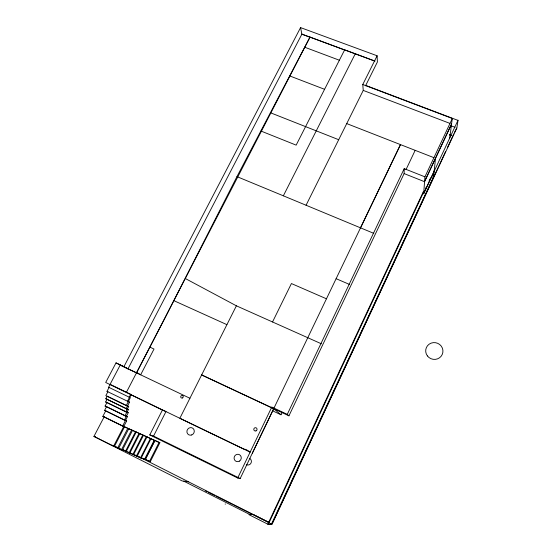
<?xml version="1.0" encoding="UTF-8"?>
<svg xmlns="http://www.w3.org/2000/svg" width="552" height="552" viewBox="0 0 552 552"><rect width="100%" height="100%" fill="white"/><g stroke="black" fill="none" stroke-linecap="round" stroke-linejoin="round"><path stroke-width="0.83" d="M149.764 434.914L153.539 436.08L165.973 411.585L162.412 410.046L149.764 434.914L237.691 478.004L240.175 478.522L273.709 408.694L201.618 374.918L288.944 415.822L404.119 173.59L404.223 168.643L424.936 176.84L423.667 193.752L423.253 193.586L423.418 191.523L423.839 191.689L423.667 193.752L458.056 120.177L456.835 128.002L272.06 524.014L445.561 151.579M415.166 150.358L405.962 169.719M269.321 522.647L253.258 514.547L248.917 514.643L267.81 524.179L271.998 524.02L271.57 523.807L433.078 177.868L433.824 170.968L434.238 171.127L423.529 193.697M435.507 158.224L433.486 178.027L433.058 177.91M449.749 137.945L451.57 123.993L424.529 181.691L404.119 173.59M162.412 410.046L105.694 382.467L116.017 362.878L123.924 366.673L300.564 27.6L377.119 55.773L362.774 84.518L452.323 118.466L451.543 124.007L424.536 181.629M447.368 147.701L453.827 133.846M423.418 191.523L267.81 524.179L271.998 524.02L271.57 523.813M268.251 524.4L423.839 191.689M423.253 193.586L424.343 191.247M425.44 188.908L426.165 187.349M429.083 181.104L430.546 177.985M454.517 132.363L456.835 128.002M424.936 176.84L452.323 118.466M288.965 415.835L287.275 414.345L404.223 168.643M272.419 410.743L280.996 414.766L282.106 412.427M237.691 478.004L271.784 407.093L287.275 414.345M272.529 321.968L291.415 283.549L326.446 298.798M306.063 205.247L363.25 90.411L362.774 84.518M365.541 85.801L377.389 62.01L377.119 55.773M179.855 418.278L236.387 305.815L321.354 343.786M149.433 461.479L159.045 442.442L159.866 442.69L150.296 461.665L149.433 461.479L145.321 459.436L154.94 440.427L159.866 442.69M355.274 53.779L283.355 195.815L236.953 176.619L164.289 319.366L126.408 392.279M144.493 459.416L154.222 440.22L154.94 440.427L145.238 459.568L141.291 457.822M136.254 431.954L126.291 451.398L129.099 452.799L136.441 456.007L146.321 436.604L154.222 440.22M137.213 456.166L147.06 436.825M127.795 451.929L140.553 457.829L150.392 438.461L159.045 442.442M140.553 457.829L141.215 457.967L151.027 438.654M129.099 452.799L139.063 433.334L146.321 436.604M129.755 453.261L139.828 433.561M132.846 454.441L142.768 435.004L150.392 438.461M133.632 454.606L143.52 435.231M128.823 428.614L118.694 448.286L121.516 449.687L122.503 449.908L132.583 430.284M125.601 451.087L126.36 451.26L122.647 449.618L125.601 451.087L135.523 431.733L142.768 435.004M126.946 451.867L126.291 451.398M112.021 445.174L117.721 447.9L127.816 428.304L135.523 431.733M121.516 449.687L131.638 429.994L139.063 433.334M301.854 34.1L309.996 37.184L136.724 372.455L140.65 374.815L154.022 349.05L149.909 347.125M127.201 409.039L125.773 411.799L105.646 401.994L107.081 399.262L127.333 409.108L128.685 406.5L127.188 405.768M126.884 408.756L128.43 409.508L127.008 412.247L106.971 402.491L105.087 406.079L125 415.801L126.87 412.185M126.753 416.463L106.57 406.617L104.583 410.412L124.407 420.113L128.25 412.689L126.725 411.951M125.49 420.479L105.736 410.812L102.824 416.387L122.585 426.096L127.457 416.663L125.939 415.925M102.824 416.387L104.176 416.836L93.944 436.404L113.588 446.182L126.663 420.872L125.159 420.134M124.593 426.717L114.443 446.375L113.588 446.182M116.017 362.878L127.995 368.833L301.875 34.183L300.564 27.6M129.244 397.219L130.762 394.294L110.152 384.358L108.627 387.256L129.658 397.392L131.176 394.473M129.52 397.323L127.477 401.269L129.541 402.111L126.146 408.652L105.811 398.765L107.178 396.17L127.505 406.037M108.627 387.256L109.068 387.449L107.012 391.361L107.902 391.727L105.846 395.639L126.263 405.547L130.341 397.675L129.106 397.15M236.953 176.619L309.982 37.101L375.015 61.134L344.669 49.832L296.155 145.135L260.958 131.038M110.048 384.399L120.198 365.093L189.922 398.261M225.168 504.045L225.52 504.059M188.625 481.855L182.153 480.937L93.944 436.404L95.427 436.77M140.622 457.684L145.238 459.568M136.441 456.007L141.215 457.967M145.321 459.436L150.296 461.665M117.721 447.9L118.77 448.141L116.196 446.858M118.694 448.286L122.503 449.908M114.492 446.292L115.547 446.54M122.585 426.096L131.638 429.994M124.407 420.113L126.663 420.872M104.583 410.412L105.736 410.812M125 415.801L127.457 416.663M105.087 406.079L106.57 406.617M125.635 411.73L128.25 412.689M301.875 34.183L309.996 37.184M309.982 37.101L344.586 49.984M449.569 134.86L451.177 135.468M304.711 47.224L339.37 60.23M105.646 401.994L106.971 402.491M365.534 85.346L458.022 120.398M363.25 90.411L449.942 123.393M126.008 408.59L128.43 409.508M450.97 125.766L454.986 127.298M449.569 134.84L451.177 135.454M289.759 75.941L324.576 89.307M105.811 398.765L107.081 399.262M346.725 123.593L433.934 157.679M126.263 405.547L128.685 406.5M270.563 112.801L338.7 139.711M433.078 177.868L433.486 178.027M252.326 453.213L400.504 144.569L360.532 227.817M283.355 195.815L373.828 233.372M336.099 278.684L349.499 284.439M110.152 384.358L110.586 384.558M173.825 300.633L226.906 324.659M315.068 430.767L315.447 430.926M127.94 368.805L136.468 372.828M180.449 418.561L243.922 449.114L245.944 449.48L250.201 451.971M130.893 394.68L250.008 452.095M128.029 401.387L129.541 402.111M107.012 391.361L128.305 401.608M153.539 436.08L240.175 478.522M123.386 426.123L127.816 428.304M104.086 416.794L123.772 426.461M205.309 490.811L206.855 491.577M208.394 492.343L214.555 495.413M216.101 496.186L232.282 504.238M233.82 505.011L269.259 522.661L135.633 455.055M270.611 523.903L271.039 524.117M183.768 481.165L250.049 514.616M123.924 366.673L127.995 368.833M185.493 278.615L236.387 305.815M271.784 407.093L280.996 414.766M249.656 458.429A3.512 3.36 -66.8 0 1 250.981 463.128A3.512 3.36 -66.8 0 1 246.371 464.639M182.339 397.978A1.318 1.242 -52.8 0 0 182.85 395.777A1.318 1.242 -52.8 0 0 180.745 396.536A1.318 1.242 -52.8 0 0 182.339 397.978M255.983 430.877A1.677 1.615 -60.2 0 0 256.459 428.035A1.677 1.615 -60.2 0 0 253.81 429.118A1.677 1.615 -60.2 0 0 255.983 430.877M239.527 461.086A3.74 3.574 -65.2 0 0 239.43 454.669A3.74 3.574 -65.2 0 0 234.076 458.16A3.74 3.574 -65.2 0 0 239.527 461.086M427.407 355.93A8.646 8.39 16.6 0 0 442.242 354.446A8.646 8.39 16.6 0 0 433.292 342.633A8.646 8.39 16.6 0 0 427.407 355.93M191.696 434.962A3.857 3.636 -58.3 0 0 193.096 428.476A3.857 3.636 -58.3 0 0 186.983 430.767A3.857 3.636 -58.3 0 0 191.696 434.962"/></g></svg>
